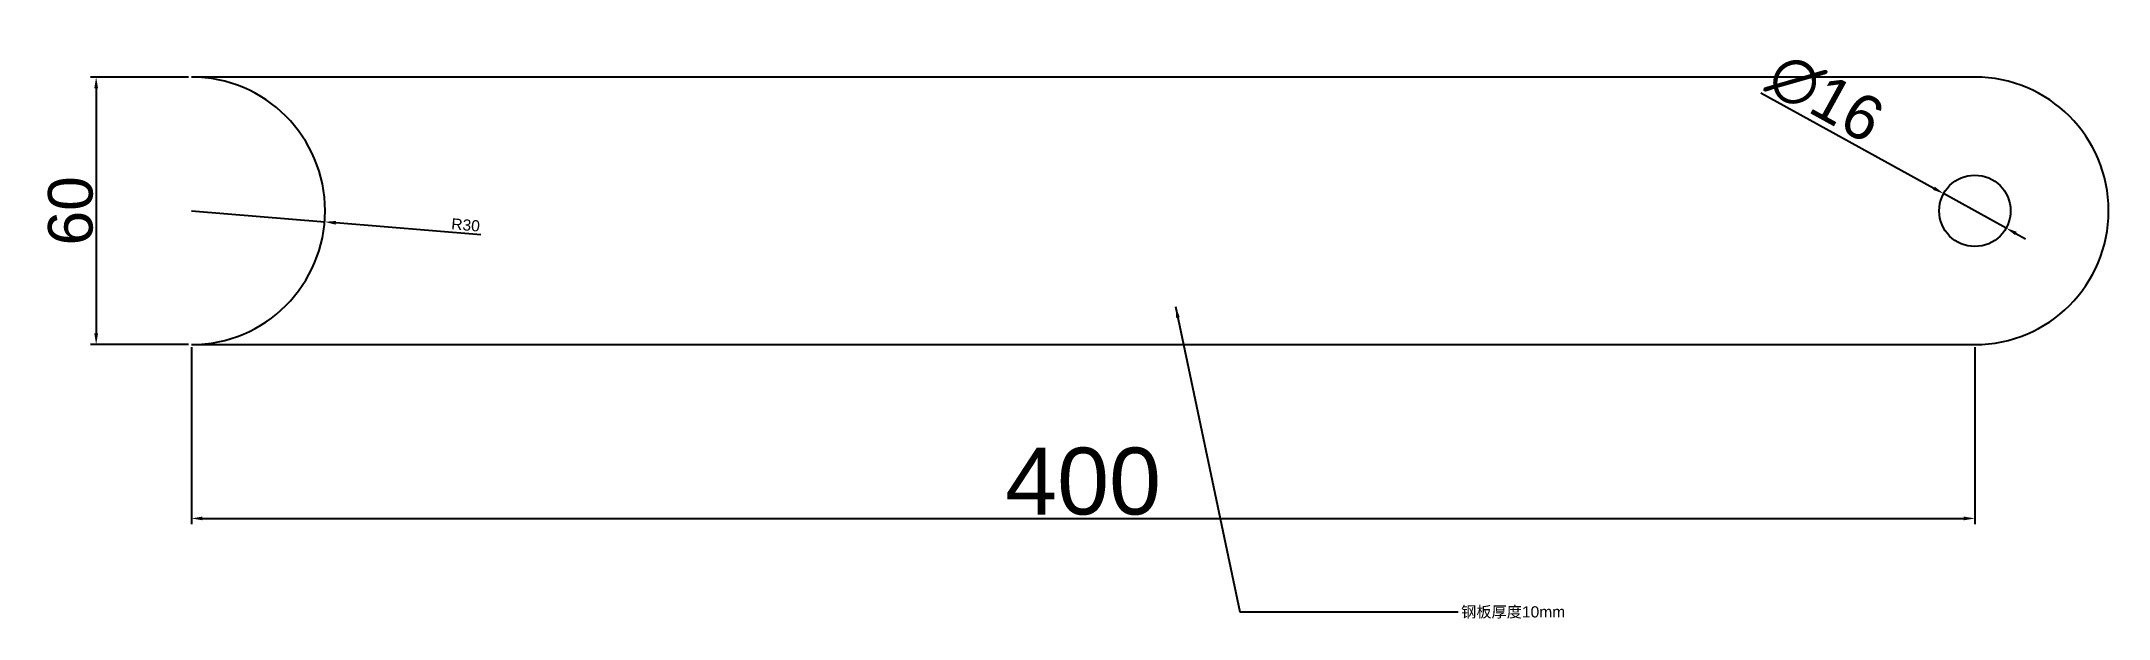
# Model space of a CAD drawing. Header units: millimetres. Extents: x -34 to 430, y -61 to 68.
import ezdxf

# ---------------------------------------------------------------- set-up
doc = ezdxf.new("R2010")
doc.units = ezdxf.units.MM
doc.styles.get("Standard").update_dxf_attribs({"font": 'arial.ttf'})
doc.dimstyles.new('ISO-25', dxfattribs={"dimtxt": 2.5, "dimasz": 2.5, "dimexe": 1.25, "dimexo": 0.625, "dimtad": 1, "dimtxsty": 'Standard', "dimcen": 2.5, "dimadec": 0, "dimazin": 0, "dimtfac": 1, "dimtmove": 0, "dimatfit": 3, "dimfxl": 1, "dimarcsym": 0})

# ---------------------------------------------------------------- blocks, each defined once
blk = doc.blocks.new('*D5')
at = {"color": 0, "lineweight": -2, "transparency": 16777216}
for p, q in [((0, -0.62), (0, -40.26)), ((400, -0.62), (400, -40.26)), ((2.5, -39.01), (397.5, -39.01))]:
    blk.add_line(p, q, dxfattribs=at)
at = {"color": 0, "transparency": 16777216}
for points in [[(2.5, -38.59), (2.5, -39.43), (0, -39.01)], [(397.5, -38.59), (397.5, -39.43), (400, -39.01)]]:
    blk.add_solid(points, dxfattribs=at)
at = {"layer": 'Defpoints', "color": 0, "transparency": 16777216}
for p in [(0, 0), (400, 0), (400, -39.01)]:
    blk.add_point(p, dxfattribs=at)
at = {"color": 0, "transparency": 16777216, "insert": (200, -30.73), "char_height": 15, "attachment_point": 5}
blk.add_mtext('400', dxfattribs=at)
blk = doc.blocks.new('*D9')
at = {"color": 0, "lineweight": -2, "transparency": 16777216}
for p, q in [((0, 30), (29.9, 27.53)), ((64.95, 24.62), (32.39, 27.32))]:
    blk.add_line(p, q, dxfattribs=at)
at = {"color": 0, "transparency": 16777216}
blk.add_solid([(32.42, 27.73), (32.35, 26.9), (29.9, 27.53)], dxfattribs=at)
at = {"layer": 'Defpoints', "color": 0, "transparency": 16777216}
for p in [(0, 30), (29.9, 27.53)]:
    blk.add_point(p, dxfattribs=at)
at = {"color": 0, "transparency": 16777216, "insert": (61.51, 26.82), "char_height": 2.5, "attachment_point": 5, "rotation": 355.2682}
blk.add_mtext('R30', dxfattribs=at)
blk = doc.blocks.new('*D10')
at = {"color": 0, "lineweight": -2, "transparency": 16777216}
for p, q in [((-0.62, 60), (-22.6, 60)), ((-21.35, 57.5), (-21.35, 2.5)), ((-0.62, 0), (-22.6, 0))]:
    blk.add_line(p, q, dxfattribs=at)
at = {"color": 0, "transparency": 16777216}
for points in [[(-21.77, 57.5), (-20.93, 57.5), (-21.35, 60)], [(-21.77, 2.5), (-20.93, 2.5), (-21.35, 0)]]:
    blk.add_solid(points, dxfattribs=at)
at = {"layer": 'Defpoints', "color": 0, "transparency": 16777216}
for p in [(0, 60), (-21.35, 0), (0, 0)]:
    blk.add_point(p, dxfattribs=at)
at = {"color": 0, "transparency": 16777216, "insert": (-27.08, 30), "char_height": 10, "attachment_point": 5, "rotation": 90}
blk.add_mtext('60', dxfattribs=at)
blk = doc.blocks.new('*D12')
at = {"color": 0, "lineweight": -2, "transparency": 16777216}
for p, q in [((352.02, 56.45), (390.8, 35.07)), ((407.01, 26.14), (392.99, 33.86)), ((409.2, 24.93), (411.38, 23.72))]:
    blk.add_line(p, q, dxfattribs=at)
at = {"color": 0, "transparency": 16777216}
for points in [[(391.01, 35.43), (390.6, 34.7), (392.99, 33.86)], [(409.4, 25.3), (408.99, 24.57), (407.01, 26.14)]]:
    blk.add_solid(points, dxfattribs=at)
at = {"layer": 'Defpoints', "color": 0, "transparency": 16777216}
for p in [(392.99, 33.86), (407.01, 26.14)]:
    blk.add_point(p, dxfattribs=at)
at = {"color": 0, "transparency": 16777216, "insert": (366.5, 55.33), "char_height": 10, "attachment_point": 5, "rotation": 331.132}
blk.add_mtext('∅16', dxfattribs=at)

msp = doc.modelspace()

# ---------------------------------------------------------------- linework, layer by layer
at = {"color": 0}
for points in [[(400, 60), (0, 60)], [(0, 0), (400, 0)]]:
    msp.add_lwpolyline(points, dxfattribs=at)
msp.add_circle((400, 30), 8, dxfattribs=at)
for centre in [(0, 30), (400, 30)]:
    msp.add_arc(centre, 30, 270, 90, dxfattribs=at)

# ---------------------------------------------------------------- texts
at = {"color": 3, "insert": (284.773, -58.713), "char_height": 2.5, "width": 73.9644, "attachment_point": 1}
msp.add_mtext('{\\fSimSun|b0|i0|c134|p2;钢板厚度}10mm', dxfattribs=at)

# ---------------------------------------------------------------- dimensions: what is measured, and where the dimension line sits
at = {"color": 3}
dim = msp.add_diameter_dim_2p(p1=(407.006, 26.138), p2=(392.994, 33.862), dimstyle='ISO-25', override={"dimtxt": 10}, dxfattribs=at)
dim.commit()
dim.dimension.update_dxf_attribs({"geometry": '*D12', "text_midpoint": (363.597, 50.069), "dimtype": 163})
dim = msp.add_linear_dim(base=(-21.349, 0), p1=(0, 60), p2=(0, 0), angle=90, dimstyle='ISO-25', override={"dimtxt": 10}, dxfattribs=at)
dim.commit()
dim.dimension.update_dxf_attribs({"geometry": '*D10', "text_midpoint": (-27.08, 30)})
dim = msp.add_radius_dim(center=(0, 30), mpoint=(29.898, 27.525), dimstyle='ISO-25', dxfattribs=at)
dim.commit()
dim.dimension.update_dxf_attribs({"geometry": '*D9', "text_midpoint": (61.354, 24.921), "dimtype": 164})
dim = msp.add_linear_dim(base=(400, -39.01), p1=(0, 0), p2=(400, 0), dimstyle='ISO-25', override={"dimtxt": 15}, dxfattribs=at)
dim.commit()
dim.dimension.update_dxf_attribs({"geometry": '*D5', "text_midpoint": (200, -30.727)})

# ---------------------------------------------------------------- leaders
at = {"color": 3, "annotation_type": 0, "has_hookline": 1, "hookline_direction": 0, "text_width": 23.668}
msp.add_leader([(220.75, 8.515), (235.159, -59.963), (284.148, -59.963)], dimstyle='ISO-25', override={"dimgap": 0.625, "dimtad": 0}, dxfattribs=at)

doc.saveas('drawing.dxf')
